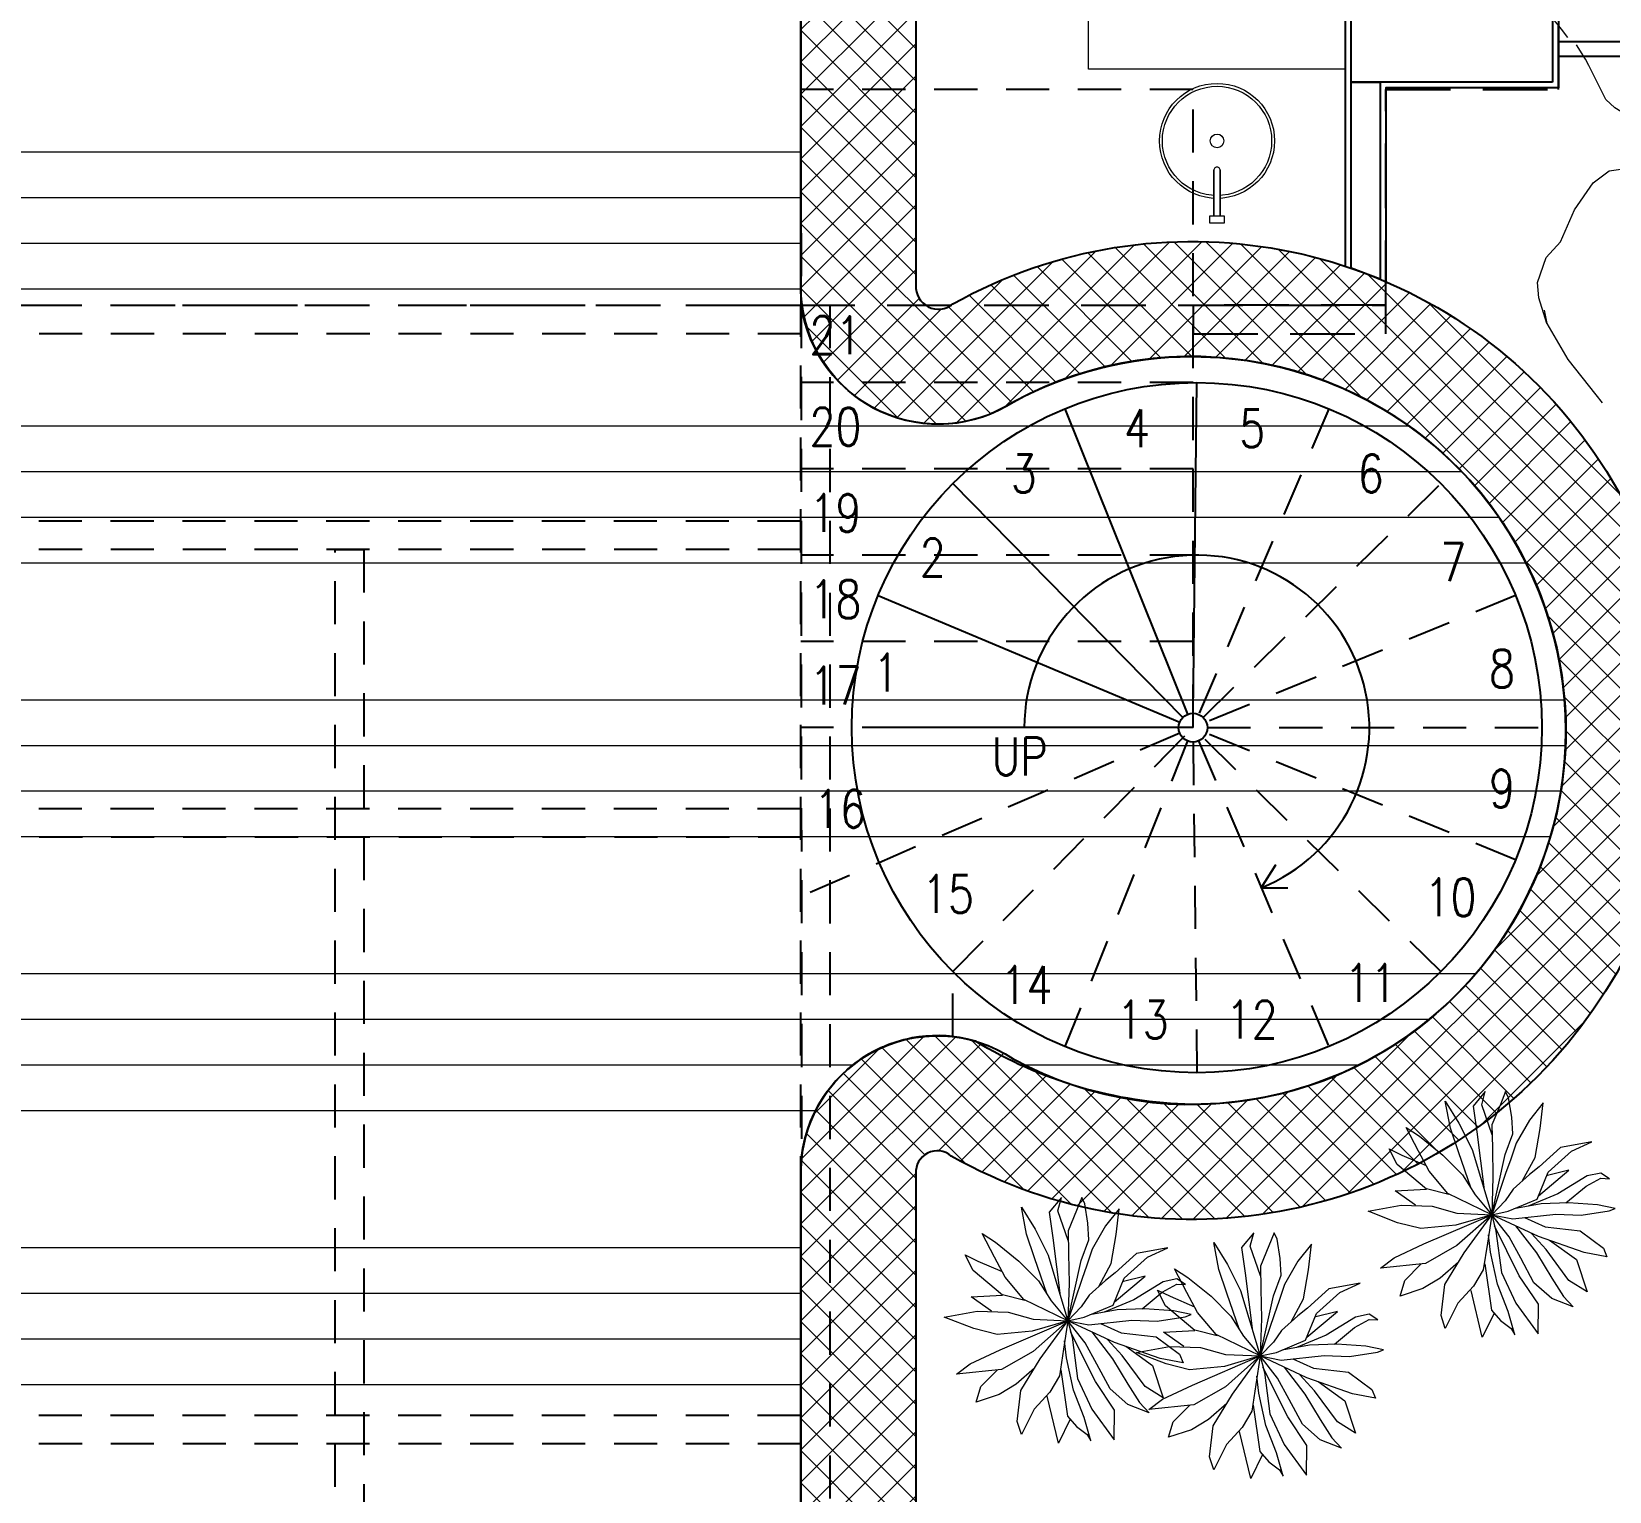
# Model space of a CAD drawing. Header units: metres. Extents: x 42 to 199, y -121 to 268.
# Drawn here: x 124.46 to 129.95, y -67.48 to -62.41 of the extents above; entities that cross this region are included whole.
import ezdxf

# ---------------------------------------------------------------- set-up
doc = ezdxf.new("R2010")
doc.units = ezdxf.units.M
doc.header["$LTSCALE"] = 0.3
doc.linetypes.add('HIDDEN', pattern=[0.375, 0.25, -0.125])
doc.layers.get('0').update_dxf_attribs({"color": 8})
for name, color, linetype in [('A-DWV', 8, 'Continuous'), ('A-ELEVATION 3', 8, 'Continuous'), ('A-ELEVATION 4', 8, 'Continuous'), ('A-Hidden-Above', 8, 'HIDDEN'), ('A-TEXT ARCHITECURAL', 8, 'Continuous'), ('A-Wall-Full', 8, 'Continuous'), ('A-Wall-Plst', 8, 'Continuous')]:
    doc.layers.add(name, color=color, linetype=linetype)
for name, color, linetype, lineweight in [('A-Furniture', 8, 'Continuous', 0), ('A-Hatch', 8, 'Continuous', 9), ('A-LANDSCAPE', 8, 'Continuous', 5), ('A-Plumbing Fixtures', 8, 'Continuous', 0), ('DA HOUSE ARCH LAYOUT', 8, 'Continuous', 9)]:
    doc.layers.add(name, color=color, linetype=linetype, lineweight=lineweight)
doc.styles.add('ROMANS', font='romans.shx', dxfattribs={"width": 0.8, "height": 0.5})

# ---------------------------------------------------------------- blocks, each defined once
blk = doc.blocks.new('zw$13A4')
at = {"layer": 'A-ELEVATION 4', "lineweight": 0, "transparency": 33554508}
for points in [[(-7.646357008824282, 3.532608985397161), (-7.514853311529635, 3.348694118257583), (-7.467614874807282, 3.245811840053832), (-7.457046360353729, 3.103314201891649), (-7.469404250564764, 3.012108667292452), (-7.493294496278224, 2.966862319376233), (-7.562832875620131, 2.863154625493408), (-7.625416336616183, 2.830734125038347), (-7.685616144568087, 2.809165782993688), (-7.801485684578324, 2.79141022110953), (-7.952422624648705, 2.813948174853039), (-8.066428587145083, 2.883302632785501), (-8.097279535342409, 2.912039819692481), (-8.156500123564172, 3.029875458191626), (-8.167803031377787, 3.052365700168366), (-8.198886605375662, 3.101888120599085)], [(-8.42297163570197, 3.404064874075942), (-8.350492709647995, 3.27881483494852), (-8.252718901559604, 3.156296322640074), (-8.230373230117777, 3.128295383788384)], [(-8.311813493768, 2.179010124352104), (-8.302100940272226, 2.133001971796318), (-8.330296250061394, 2.222523475046302), (-8.334957969763423, 2.275906713702469), (-8.30461874964277, 2.362394018264865), (-8.254965233034, 2.417518918340832), (-8.205676605681049, 2.528043590761328), (-8.14129757487342, 2.622864997924722), (-8.085855528213926, 2.663782218989184), (-7.937050606580954, 2.684941923896091), (-7.869514442169589, 2.666575885146017), (-7.786542869487278, 2.634834372649337), (-7.72148505086318, 2.568052781743759), (-7.702088978629888, 2.544819841983099), (-7.611446095463407, 2.414271026640833), (-7.552703765433364, 2.302757574554548), (-7.525486313394538, 2.261546083117551), (-7.481646356526028, 2.19512275894148)], [(-8.302100940272226, 2.133001971796318), (-8.22962201421825, 2.007751932668953), (-8.13184820612986, 1.88523342036045), (-8.109502534688033, 1.857232481508774)]]:
    blk.add_lwpolyline(points, dxfattribs=at)
blk = doc.blocks.new('SPIRAL STAIRCASE')
at = {"layer": 'A-ELEVATION 3', "ltscale": 0.25}
for p, q in [((126.9364181796875, -64.77760469165437), (126.9491233507694, -63.62760164050616)), ((126.4899032319314, -63.71894620149261), (126.9172061272246, -64.7812139696188)), ((126.9007899375912, -64.79196903260991), (126.1005952133456, -63.9790735030823)), ((125.8404679117559, -64.36838152166806), (126.8897539910898, -64.80827032931275)), ((126.8858658161192, -64.82760164050616), (125.7853232322302, -64.82760164050616))]:
    blk.add_line(p, q, dxfattribs=at)
for centre, radius in [((126.9491233507694, -64.82760164050616), 1.2), ((126.9358658161192, -64.82760164050616), 0.05)]:
    blk.add_circle(centre, radius, dxfattribs=at)
at = {"layer": 'A-Hidden-Above', "ltscale": 2}
for p, q in [((126.9358658161192, -63.62760164050617), (125.5723363017335, -63.62760164050617)), ((127.4083434696075, -63.71894620149261), (126.9554684907384, -64.78160451942477)), ((126.9358658161192, -63.92760164050617), (125.5723363017335, -63.92760164050617)), ((126.97149414249, -64.79252141302663), (127.7976514881933, -63.9790735030823)), ((126.9358658161192, -64.22760164050617), (125.5723363017335, -64.22760164050617)), ((128.057778789783, -64.36838152166806), (126.9821394668351, -64.80866096339514)), ((126.9358658161192, -64.52760164050616), (125.5723363017335, -64.52760164050616)), ((126.9358658161192, -64.82760164050616), (125.5723363017335, -64.82760164050616)), ((126.8897536810894, -64.84693221222543), (125.5723363017335, -65.41440591789772)), ((128.057778789783, -65.28682175934426), (126.9821394668351, -64.84654231761718)), ((126.9858658161193, -64.82760164050616), (128.1491233507695, -64.82760164050616)), ((126.1005952133456, -65.67612977793002), (126.9007899616229, -64.8632342720586)), ((126.9172061272246, -64.87398931139352), (126.4899032319314, -65.9362570795197)), ((126.9364181796875, -64.87759858935794), (126.9491233507694, -66.02760164050616)), ((126.9554684907384, -64.87359876158754), (127.4083434696075, -65.9362570795197)), ((127.7976514881933, -65.67612977793002), (126.97149414249, -64.86268186798569))]:
    blk.add_line(p, q, dxfattribs=at)
blk.add_lwpolyline([(126.9358658161192, -62.60801776343797), (125.5723363017335, -62.60801776343797), (125.5743465608502, -66.32658474748175, -0.419720829060344), (126.1005952133456, -65.90182209068468), (126.1005952133456, -65.67612977793002), (126.9358658161192, -64.82760164050616)], format="xyb", close=True, dxfattribs=at)
at = {"layer": 'A-TEXT ARCHITECURAL'}
blk.add_lwpolyline([(127.1730870712028, -65.38423460030072), (127.2229854891792, -65.30551556304657), (127.1730870712028, -65.38423460030072), (127.265089124106, -65.38423460030072)], dxfattribs=at)
blk.add_arc((126.9491233507694, -64.82760164050616), 0.5999999999999999, 291.9176056558229, 180, dxfattribs=at)
at = {"layer": 'A-TEXT ARCHITECURAL', "char_height": 0.1317717672756132, "width": 1.329075963134869, "attachment_point": 1, "style": 'ROMANS'}
for s, insert in [('\\pxqc;21', (125.0278350733761, -63.39717041006061)), ('\\pxqc;20', (125.0278350733761, -63.71525221426219)), ('\\pxqc;4', (126.0766528545673, -63.72070198005365)), ('\\pxqc;5', (126.4772689408956, -63.72070198005365)), ('\\pxqc;3', (125.6829838680018, -63.87816957467983)), ('\\pxqc;6', (126.8894635268288, -63.87816957467982)), ('\\pxqc;19', (125.0278350733761, -64.01525221426219)), ('\\pxqc;2', (125.3657329788285, -64.16994776472244)), ('\\pxqc;7', (127.1766103170295, -64.18615766416926)), ('\\pxqc;18', (125.0278350733761, -64.31525221426219)), ('\\pxqc;1', (125.2036339843604, -64.57056385105079)), ('\\pxqc;8', (127.3456564112606, -64.55666965152496)), ('\\pxqc;17', (125.0278350733761, -64.61525221426218)), ('\\pxqc;UP', (125.6684952254796, -64.86194334955911)), ('\\pxqc;9', (127.3456564112606, -64.97349563730013)), ('\\pxqc;16', (125.0436429491727, -65.04397298721388)), ('\\pxqc;15', (125.4189782884721, -65.34013150333354)), ('\\pxqc;10', (127.1667973917383, -65.35181221100862)), ('\\pxqc;14', (125.6922453401581, -65.65650822321466)), ('\\pxqc;11', (126.8884254262152, -65.64968126404247)), ('\\pxqc;13', (126.0961902451228, -65.77706935035032)), ('\\pxqc;12', (126.4755945201751, -65.77706935035032))]:
    blk.add_mtext(s, dxfattribs=dict(at, insert=insert))
blk = doc.blocks.new('zw$49AD')
at = {"layer": 'A-Plumbing Fixtures', "color": 4}
for radius in [0.2, 0.19, 0.0237188903706738]:
    blk.add_circle((0, 0), radius, dxfattribs=at)
at = {"color": 4}
blk.add_wipeout([(-0.025000000000005684, -0.2608489318880963), (-0.01219999999995948, -0.2608489318880963), (-0.01119999999995308, -0.2600489318880382), (-0.010699999999960949, -0.2590489318880318), (-0.010500000000012735, -0.2579989318878892), (-0.010499999999990628, -0.10111575188799549), (-0.01009999999982894, -0.0985785818880629), (-0.00824999999982709, -0.09519569188795407), (-0.005199999999914856, -0.09256455188811108), (-0.0013499999998339562, -0.09143692038809087), (0.0027000000001951713, -0.09162485888817457), (0.0063000000001694895, -0.09336329188799541), (0.009100000000107758, -0.09622935188801734), (0.010300000000062356, -0.09984716688802919), (0.010500000000010605, -0.10111575188799549), (0.01049999999996639, -0.2582489318880068), (0.0109500000000654, -0.259548931888035), (0.012199999999957335, -0.2608489318880963), (0.025000000000003554, -0.2608489318880963), (0.025000000000003554, -0.2858489318880899), (-0.025000000000005684, -0.2858489318880899)], dxfattribs=at).dxf.layer = 'A-Plumbing Fixtures'
at = {"layer": 'A-Plumbing Fixtures', "color": 4}
for p, q in [((-0.01009999999982369, -0.0985785818880629), (-0.01049999999997908, -0.1011157518879884)), ((-0.01049999999997908, -0.1011157518879884), (-0.01049999999997908, -0.115260931887974)), ((-0.01049999999997908, -0.115260931887974), (-0.01049999999997908, -0.1011157518879884)), ((-0.00909999999981892, -0.09622935188801307), (-0.01009999999982369, -0.0985785818880629)), ((-0.007399999999876172, -0.09416203188789041), (-0.00909999999981892, -0.09622935188801307)), ((-0.005199999999916827, -0.09256455188810264), (-0.007399999999876172, -0.09416203188789041)), ((-0.0026999999999191, -0.09162485888816718), (-0.005199999999916827, -0.09256455188810264)), ((-0.0026999999999191, -0.09162485888816718), (-0.005199999999916827, -0.09256455188810264)), ((2.557953848736361e-13, -0.09124898188801467), (-0.0026999999999191, -0.09162485888816718)), ((2.557953848736361e-13, -0.09124898188801467), (-0.0026999999999191, -0.09162485888816718)), ((0.002700000000203318, -0.09162485888816718), (2.557953848736361e-13, -0.09124898188801467)), ((0.002700000000203318, -0.09162485888816718), (2.557953848736361e-13, -0.09124898188801467)), ((0.005200000000201044, -0.09256455188810264), (0.002700000000203318, -0.09162485888816718)), ((0.005200000000201044, -0.09256455188810264), (0.002700000000203318, -0.09162485888816718)), ((0.007400000000160389, -0.09416203188789041), (0.005200000000201044, -0.09256455188810264)), ((0.009100000000103137, -0.09622935188801307), (0.007400000000160389, -0.09416203188789041)), ((0.01010000000010791, -0.0985785818880629), (0.009100000000103137, -0.09622935188801307)), ((0.0105000000000075, -0.1011157518879884), (0.01010000000010791, -0.0985785818880629)), ((0.0105000000000075, -0.115260931887974), (0.0105000000000075, -0.1011157518879884)), ((0.0105000000000075, -0.1011157518879884), (0.0105000000000075, -0.115260931887974)), ((-0.01049999999997908, -0.117170131887832), (-0.01049999999997908, -0.115260931887974)), ((-0.01049999999997908, -0.115260931887974), (-0.01049999999997908, -0.117170131887832)), ((-0.01049999999997908, -0.1195682318881666), (-0.01049999999997908, -0.117170131887832)), ((-0.01049999999997908, -0.117170131887832), (-0.01049999999997908, -0.1195682318881666)), ((-0.01049999999997908, -0.1195682318881666), (-0.01049999999997908, -0.1224144318882168)), ((-0.01049999999997908, -0.1224144318882168), (-0.01049999999997908, -0.1195682318881666)), ((-0.01049999999997908, -0.1224144318882168), (-0.01049999999997908, -0.1256598318881004)), ((-0.01049999999997908, -0.1256598318881004), (-0.01049999999997908, -0.1224144318882168)), ((-0.01049999999997908, -0.1256598318881004), (-0.01049999999997908, -0.1292489318880712)), ((-0.01049999999997908, -0.1292489318880712), (-0.01049999999997908, -0.1256598318881004)), ((-0.01049999999997908, -0.1292489318880712), (-0.01049999999997908, -0.1331203318881364)), ((-0.01049999999997908, -0.1331203318881364), (-0.01049999999997908, -0.1292489318880712)), ((-0.01049999999997908, -0.1372079318880992), (-0.01049999999997908, -0.1331203318881364)), ((-0.01049999999997908, -0.1331203318881364), (-0.01049999999997908, -0.1372079318880992)), ((-0.01049999999997908, -0.1414415318880344), (-0.01049999999997908, -0.1372079318880992)), ((-0.01049999999997908, -0.1372079318880992), (-0.01049999999997908, -0.1414415318880344)), ((-0.01049999999997908, -0.1414415318880344), (-0.01049999999997908, -0.1457489318880789)), ((-0.01049999999997908, -0.1457489318880789), (-0.01049999999997908, -0.1414415318880344)), ((-0.01049999999997908, -0.1457489318880789), (-0.01049999999997908, -0.257748931887761)), ((-0.0105000000000075, -0.257748931887761), (-0.0105000000000075, -0.1457489318880789)), ((0.0105000000000075, -0.117170131887832), (0.0105000000000075, -0.115260931887974)), ((0.0105000000000075, -0.115260931887974), (0.0105000000000075, -0.117170131887832)), ((0.0105000000000075, -0.1195682318881666), (0.0105000000000075, -0.117170131887832)), ((0.0105000000000075, -0.117170131887832), (0.0105000000000075, -0.1195682318881666)), ((0.0105000000000075, -0.1195682318881666), (0.0105000000000075, -0.1224144318882168)), ((0.0105000000000075, -0.1224144318882168), (0.0105000000000075, -0.1195682318881666)), ((0.0105000000000075, -0.1224144318882168), (0.0105000000000075, -0.1256598318881004)), ((0.0105000000000075, -0.1256598318881004), (0.0105000000000075, -0.1224144318882168)), ((0.0105000000000075, -0.1292489318880712), (0.0105000000000075, -0.1256598318881004)), ((0.0105000000000075, -0.1256598318881004), (0.0105000000000075, -0.1292489318880712)), ((0.0105000000000075, -0.1331203318881364), (0.0105000000000075, -0.1292489318880712)), ((0.0105000000000075, -0.1292489318880712), (0.0105000000000075, -0.1331203318881364)), ((0.0105000000000075, -0.1331203318881364), (0.0105000000000075, -0.1372079318880992)), ((0.0105000000000075, -0.1372079318880992), (0.0105000000000075, -0.1331203318881364)), ((0.0105000000000075, -0.1372079318880992), (0.0105000000000075, -0.1414415318880344)), ((0.0105000000000075, -0.1414415318880344), (0.0105000000000075, -0.1372079318880992)), ((0.0105000000000075, -0.1414415318880344), (0.0105000000000075, -0.1457489318880789)), ((0.0105000000000075, -0.1457489318880789), (0.0105000000000075, -0.1414415318880344)), ((0.0105000000000075, -0.1457489318880789), (0.0105000000000075, -0.257748931887761)), ((0.01049999999997908, -0.257748931887761), (0.01049999999997908, -0.1457489318880789)), ((-0.01119999999994548, -0.2600489318880363), (-0.01219999999995025, -0.2608489318880913)), ((-0.0106999999999573, -0.2590489318880316), (-0.01119999999994548, -0.2600489318880363)), ((-0.0105000000000075, -0.258248931888005), (-0.0106999999999573, -0.2590489318880316)), ((-0.0105000000000075, -0.257748931887761), (-0.0105000000000075, -0.258248931888005)), ((-0.0105000000000075, -0.258248931888005), (-0.0105000000000075, -0.257748931887761)), ((0.01049999999997908, -0.258248931888005), (0.01049999999997908, -0.257748931887761)), ((0.01049999999997908, -0.257748931887761), (0.01049999999997908, -0.258248931888005)), ((0.01070000000018467, -0.2590489318880316), (0.01049999999997908, -0.258248931888005)), ((0.01119999999994548, -0.2600489318880363), (0.01070000000018467, -0.2590489318880316)), ((0.01219999999995025, -0.2608489318880913), (0.01119999999994548, -0.2600489318880363))]:
    blk.add_line(p, q, dxfattribs=at)
blk.add_lwpolyline([(-0.02500000000000568, -0.2608489318880913), (0.02500000000000568, -0.2608489318880913), (0.02500000000000568, -0.2858489318880899), (-0.02500000000000568, -0.2858489318880899)], close=True, dxfattribs=at)
blk = doc.blocks.new('A$C51112CEF')
at = {"color": 8, "transparency": 33554572}
for p, q in [((0.531097383478695, 1.576527676046339), (0.5592050298371163, 1.425948458225207)), ((0.5873126763949443, 1.553096080695127), (0.531097383478695, 1.576527676046339)), ((0.806003877019748, 1.40582226031448), (0.8341115233781693, 1.589969625734398)), ((0.8341115233781693, 1.589969625734398), (0.8497421171844053, 1.630148568214153)), ((0.8497421171844053, 1.630148568214153), (0.874764778022822, 1.512990591457424)), ((1.049717738482727, 1.536422186808863), (1.046564197627035, 1.593275023174883)), ((1.046564197627035, 1.593275023174883), (1.084063911416237, 1.536422186808863)), ((0.7028968030829077, 1.399138012141393), (0.5873126763949443, 1.553096080695127)), ((0.874764778022822, 1.512990591457424), (0.8872418307741867, 1.322158977864646)), ((0.9965874310867093, 1.439316954621177), (1.049717738482727, 1.536422186808863)), ((1.084063911416237, 1.536422186808863), (1.065348332090011, 1.446001202844045)), ((1.227755684662029, 1.34221172248327), (1.290278059090255, 1.476117046418381)), ((1.290278059090255, 1.476117046418381), (1.252778345500474, 1.268611538939112)), ((0.5123132490159463, 1.3757064167404), (0.2999291299033757, 1.446001202844045)), ((0.2999291299033757, 1.446001202844045), (0.3748600021458373, 1.325537828597021)), ((0.6395433043078214, 1.197999670062117), (0.5123132490159463, 1.3757064167404)), ((0.5592050298371163, 1.425948458225207), (0.6653970892939469, 1.124643116048787)), ((0.7279194639213529, 1.16820090931094), (0.7028968030829077, 1.399138012141393)), ((0.8122424033954161, 1.238495695364804), (0.806003877019748, 1.40582226031448)), ((0.886671969762105, 1.305646595695507), (0.9965874310867093, 1.439316954621177)), ((1.065348332090011, 1.446001202844045), (0.9466106645461281, 1.251864191760774)), ((0.1999070416859325, 1.352274821388946), (0.2561908897384768, 1.21168524928099)), ((0.2686679426890208, 1.288664283557736), (0.1999070416859325, 1.352274821388946)), ((0.3904905957528939, 1.21168524928099), (0.2686679426890208, 1.288664283557736)), ((0.3748600021458373, 1.325537828597021), (0.5779206091635842, 1.174885157484027)), ((0.9466106645461281, 1.251864191760774), (0.8641358080908361, 1.055586806047245)), ((0.8872418307741867, 1.322158977864646), (0.8810033043985044, 1.141390463177345)), ((0.9341336117947634, 1.124643116048787), (1.102779490543284, 1.325537828597007)), ((1.102779490543284, 1.325537828597007), (1.065348332090011, 1.174885157484027)), ((1.090302437791919, 1.188253653879997), (1.227755684662029, 1.34221172248327)), ((1.252778345500474, 1.268611538939112), (1.12464861072543, 1.128021966781361)), ((0.2561908897384768, 1.21168524928099), (0.3592294085387806, 1.094527272474679)), ((0.5560514889816517, 1.111274619603009), (0.3904905957528939, 1.21168524928099)), ((0.5779206091635842, 1.174885157484027), (0.6841812237566955, 1.077779925346121)), ((0.789482907951637, 1.030869857563516), (0.7279194639213529, 1.16820090931094)), ((0.781049771317484, 0.953937700316942), (0.8122424033954161, 1.238495695364804)), ((0.9122644916128593, 1.114653470385392), (1.090302437791919, 1.188253653879997)), ((1.377754539419797, 1.134706215004243), (1.546468973504247, 1.154758959622868)), ((1.546468973504247, 1.154758959622868), (1.433969832336047, 1.064411428900371)), ((0.02186909550685812, 1.121337718558493), (0.2186911761486812, 1.124643116048787)), ((0.2249297025243635, 0.974063898227655), (0.02186909550685812, 1.121337718558493)), ((0.2186911761486812, 1.124643116048787), (0.4061211893599506, 0.9974954935788674)), ((0.3592294085387806, 1.094527272474679), (0.5217053162473348, 1.007485139242249)), ((0.7354598256110734, 0.9734342528685005), (0.5560514889816517, 1.111274619603009)), ((0.6653970892939469, 1.124643116048787), (0.8088360336387126, 0.8150742801961997)), ((0.8310265378581647, 0.923821856792415), (0.9122644916128593, 1.114653470385392)), ((0.8810033043985044, 1.141390463177345), (0.8469547600181926, 0.9612379681228589)), ((1.074671844184863, 1.064411428900371), (0.9778718519594207, 0.9573165510493027)), ((1.034225400528598, 1.019663419753556), (1.187170985352836, 1.101211520697333)), ((1.12464861072543, 1.128021966781361), (1.074671844184863, 1.064411428900371)), ((1.187170985352836, 1.101211520697333), (1.377754539419797, 1.134706215004243)), ((1.433969832336047, 1.064411428900371), (1.280885991859108, 0.9773692956681401)), ((0.0156305691309484, 0.9673061967624506), (0.1687144096081141, 0.923821856792415)), ((0.05621526844015534, 0.9438746013614718), (0.0156305691309484, 0.9673061967624506)), ((0.1093455758361728, 0.873579815307366), (0.05621526844015534, 0.9438746013614718)), ((0.4279903095420963, 0.8803375167725562), (0.2249297025243635, 0.974063898227655)), ((0.4061211893599506, 0.9974954935788674), (0.7354612220906205, 0.8341809368267832)), ((0.5217053162473348, 1.007485139242249), (0.6623121037739423, 0.9305061049654881)), ((0.8088360336387126, 0.8150742801961997), (0.781049771317484, 0.953937700316942)), ((0.9778718519594207, 0.9573165510493027), (0.8997188837249581, 0.9037691121735634)), ((1.174693932402292, 0.9405692039209725), (1.080910370560446, 0.9070745096142758)), ((1.280885991859108, 0.9773692956681401), (1.174693932402292, 0.9405692039209725)), ((1.205886564480124, 0.9037691121735634), (1.343339811349992, 0.953937700316942)), ((1.343339811349992, 0.953937700316942), (1.4526854116625, 0.9472534521438405)), ((1.4526854116625, 0.9472534521438405), (1.58081514643753, 0.9272007075249888)), ((0.1780379215040142, 0.8133481282087587), (0.1093455758361728, 0.873579815307366)), ((0.1687144096081141, 0.923821856792415), (0.3499058964439286, 0.8535270706887417)), ((0.3499058964439286, 0.8535270706887417), (0.5623585706928083, 0.8066638799861039)), ((0.6998118175629315, 0.8434639717332857), (0.4279903095420963, 0.8803375167725562)), ((0.6623121037739423, 0.9305061049654881), (0.8088360336387126, 0.8150742801961997)), ((0.8088360336387126, 0.8150742801961997), (0.6998118175629315, 0.8434639717332857)), ((0.8088360336387126, 0.8150742801961997), (0.8310265378581647, 0.923821856792415)), ((1.080910370560446, 0.9070745096142758), (0.8088360336387126, 0.8150742801961997)), ((0.8997188837249581, 0.9037691121735634), (0.8088360336387126, 0.8150742801961997)), ((0.8088360336387126, 0.8150742801961997), (1.205886564480124, 0.9037691121735634)), ((1.537076906272887, 0.873579815307366), (1.402708645121933, 0.8167269789413325)), ((1.621399845746723, 0.9070745096142758), (1.537076906272887, 0.873579815307366)), ((1.58081514643753, 0.9272007075249888), (1.621399845746723, 0.9070745096142758)), ((0.1573724943739165, 0.8314682481944686), (-2.447610825129232e-08, 0.7531164410605555)), ((-2.447610825129232e-08, 0.7531164410605555), (0.3092526419982136, 0.6794428042240952)), ((0.4842056024583457, 0.7698637881888999), (0.1780379215040142, 0.8133481282087587)), ((0.4436209031491529, 0.7598006892834377), (0.3373602883568765, 0.6961901514024476)), ((0.6216588493282273, 0.7866111353672522), (0.4436209031491529, 0.7598006892834377)), ((0.5560514889816517, 0.632579613521429), (0.8088360336387126, 0.8150742801961997)), ((0.5623585706928083, 0.8066638799861039), (0.6755816368411018, 0.793908899995003)), ((0.8088360336387126, 0.8150742801961997), (0.606096810857693, 0.5857164228187912)), ((0.6154203227533657, 0.3681478163842797), (0.8088360336387126, 0.8150742801961997)), ((0.8088360336387126, 0.8150742801961997), (0.6216588493282273, 0.7866111353672522)), ((0.8088360336387126, 0.8150742801961997), (0.74039651687211, 0.579032174595909)), ((1.055956264858636, 0.823411227114434), (0.8088360336387126, 0.8150742801961997)), ((0.8088360336387126, 0.8150742801961997), (0.9496956502652978, 0.5254847356706023)), ((0.8184809297710984, 0.5857164228187912), (0.8088360336387126, 0.8150742801961997)), ((1.240301292549916, 0.6862005057390519), (0.8088360336387126, 0.8150742801961997)), ((0.9403721381704457, 0.7062532503579035), (0.8088360336387126, 0.8150742801961997)), ((1.355885419437058, 0.7163163493131464), (0.9729048103183544, 0.7660687993094228)), ((1.249624804644768, 0.8200323763818318), (1.055956264858636, 0.823411227114434)), ((1.402708645121933, 0.8167269789413325), (1.249624804644768, 0.8200323763818318)), ((1.337204780374563, 0.8181413431467348), (1.533923365417195, 0.7497375903279675)), ((1.621399845746723, 0.773169185679194), (1.524599853521281, 0.6928847539121534)), ((1.533923365417195, 0.7497375903279675), (1.621399845746723, 0.773169185679194)), ((0.3373602883568765, 0.6961901514024476), (0.2249297025243635, 0.5924741242839531)), ((0.3467523555882366, 0.5054319911015313), (0.5560514889816517, 0.632579613521429)), ((1.071586858465579, 0.6225899678580618), (0.9403721381704457, 0.7062532503579035)), ((0.9822606710356325, 0.6795448737862984), (1.224670698942859, 0.5957795217742472)), ((1.412100712353308, 0.5991583725068352), (1.240301292549916, 0.6862005057390519)), ((1.524599853521281, 0.6928847539121534), (1.355885419437058, 0.7163163493131464)), ((0.2249297025243635, 0.5924741242839531), (0.05621526844014113, 0.5087373885420448)), ((0.4949403215127717, 0.5954550468023712), (0.3904905957528939, 0.4753161475272236)), ((0.606096810857693, 0.5857164228187912), (0.4873591433138103, 0.3782109153397641)), ((0.74039651687211, 0.579032174595909), (0.7185273966899643, 0.3480950717654281)), ((0.8653727107914477, 0.4216952553098139), (0.8184809297710984, 0.5857164228187912)), ((0.9809568374796385, 0.3848951635624189), (0.9434571236904361, 0.5321689838932571)), ((0.9496956502652978, 0.5254847356706023), (1.096540964167602, 0.4016425106909765)), ((1.202801578959892, 0.491990041413473), (1.071586858465579, 0.6225899678580618)), ((1.224670698942859, 0.5957795217742472), (1.380839524940015, 0.542232082848713)), ((1.380839524940015, 0.542232082848713), (1.558946026255612, 0.5087373885420448)), ((1.558946026255612, 0.5087373885420448), (1.412100712353308, 0.5991583725068352)), ((0.05621526844014113, 0.5087373885420448), (0.1436917487696832, 0.4820003957002967)), ((0.1436917487696832, 0.4820003957002967), (0.3467523555882366, 0.5054319911015313)), ((0.3904905957528939, 0.4753161475272236), (0.3217982500852798, 0.3614635682112066)), ((0.8716112371671301, 0.2175685985631475), (0.8653727107914477, 0.4216952553098139)), ((1.327777772879458, 0.3380319728597527), (1.202801578959892, 0.491990041413473)), ((0.3217982500852798, 0.3614635682112066), (0.2717529282092386, 0.2108108970979856)), ((0.3748600021458373, 0.2410001939641688), (0.4811206169381279, 0.3480950717654281)), ((0.4873591433138103, 0.3782109153397641), (0.4560979559005176, 0.080284423895705)), ((0.5248588569038333, 0.1707054078605097), (0.6154203227533657, 0.3681478163842797)), ((0.7185273966899643, 0.3480950717654281), (0.7560271104791667, 0.194137003211722)), ((0.9653262438725818, 0.1773896560833919), (0.9778718519594207, 0.3848951635624189)), ((0.9778718519594207, 0.3848951635624189), (1.140279204332487, 0.1907581524793613)), ((1.096540964167602, 0.4016425106909765), (1.227755684661915, 0.3313477246370979)), ((1.202801578959892, 0.2208739960534416), (1.134040677956804, 0.3815897660721248)), ((1.227755684661915, 0.3313477246370979), (1.383993065795707, 0.2509898396275361)), ((1.383993065795707, 0.2509898396275361), (1.327777772879458, 0.3380319728597527)), ((0.2717529282092386, 0.2108108970979856), (0.3748600021458373, 0.2410001939641688)), ((0.8310265378581647, -7.821768122084904e-09), (0.8716112371671301, 0.2175685985631475)), ((0.8716112371671301, 0.3112949800182605), (0.9653262438725818, 0.1773896560833919)), ((1.243386278269085, 0.1372107135538272), (1.202801578959892, 0.2208739960534416)), ((0.4560979559005176, 0.080284423895705), (0.5248588569038333, 0.1707054078605097)), ((0.7560271104791667, 0.194137003211722), (0.8310265378581647, -7.821768122084904e-09)), ((1.140279204332487, 0.1907581524793613), (1.243386278269085, 0.1372107135538272))]:
    blk.add_line(p, q, dxfattribs=at)
blk = doc.blocks.new('SCREEN')
at = {"layer": 'A-Hidden-Above', "color": 8, "ltscale": 3}
blk.add_lwpolyline([(208.0660177825221, -168.9831112004695), (208.0660177825221, -172.983111200461), (217.9362436759412, -172.9833670666014), (217.9362436759412, -163.1828553414217), (229.1208616185122, -163.1836222309664), (229.1208616329733, -162.4331112004612), (229.7212897127737, -162.4331112004612), (229.7203624070499, -153.0490502988907), (209.7550146734799, -153.0490504565677)], dxfattribs=at)
at = {"layer": 'A-Hidden-Above', "color": 8, "ltscale": 2}
for points in [[(217.9360585498506, -163.1831112004612), (227.0872803367569, -163.1833272309792), (227.0872803367569, -163.2833272309792), (217.9360585498506, -163.2831112004611)], [(227.1868321876768, -163.1833981608165), (227.1868235413856, -168.7931111981312), (227.0868235413857, -168.7931111981312), (227.0868321876769, -163.1833981608165)], [(217.9361280029128, -163.9331112004612), (227.0868235413878, -163.9331112004653), (227.0868235413878, -164.0331112004653), (217.9361280029128, -164.0331112004611)], [(225.5667256867076, -164.0331112004646), (225.5667256867054, -168.7931112004647), (225.4667256867054, -168.7931112004647), (225.4667256867076, -164.0331112004646)], [(217.9361974559732, -164.9331112004612), (227.0882263873705, -164.9333267946365), (227.0882263873705, -165.0333267946365), (217.9361974559732, -165.0331112004611)], [(217.9361280029128, -167.0431112004612), (227.0868235547208, -167.0431111976981), (227.0868235547208, -167.143111197698), (217.9361280029128, -167.1431112004612)]]:
    blk.add_lwpolyline(points, close=True, dxfattribs=at)
at = {"layer": 'A-Hidden-Above', "color": 8, "ltscale": 3}
blk.add_lwpolyline([(229.1208616185122, -163.1836222227836), (228.4503772539681, -163.1836222227836), (228.4503772539681, -163.2836222227836), (229.1208616185122, -163.2836222227836)], close=True, dxfattribs=at)
blk = doc.blocks.new('DA HOUSE ARCH LAYOUT')
at = {"layer": 'A-Hatch', "transparency": 33554534}
h = blk.add_hatch(dxfattribs=at)
h.set_pattern_fill('ANSI34', color=8, scale=0.05, angle=134.9999999999999)
h.set_pattern_definition([(179.9999999999999, (143.6659487248346, 80.52529242250007), (-7.56616991282044e-16, -0.9525000000000001), []), (179.9999999999999, (143.5071986562641, 80.68404249107051), (-7.56616991282044e-16, -0.9525000000000001), []), (179.9999999999999, (143.3484485876937, 80.84279255964098), (-7.56616991282044e-16, -0.9525000000000001), []), (179.9999999999999, (143.1896981655699, 81.00154298176489), (-7.56616991282044e-16, -0.9525000000000001), [])])
h.paths.add_polyline_path([(-4.770000000003847, -11.69990656297848), (19.34995951164061, -11.69995324219776), (19.34995951164055, -23.43004668292456), (32.02825819785352, -23.43000000370529), (32.24458548643355, -21.8300000042389), (30.3907916684135, -21.83000000400104), (30.39079166885108, -21.93000000370529), (29.99079166885105, -21.93000000370529), (29.99062612794125, -14.13604165326973), (29.99062608112098, -15.13501593470592, -0.2555712102583468), (30.21089512549827, -14.7322283720523), (30.22076524310307, -12.52990741433928), (29.99076524310306, -12.52990741433928), (29.99076528992339, -5.760211336811167, -0.5099980252209324), (30.59750665066758, -5.289937563380647, 0.1318520333812854), (31.35049952685654, -5.509620250501214, 0.4142135623731013), (32.65079210646047, -4.209327670897309, 0.4142135623730855), (31.35049952685654, -2.909035091293418, 0.1246971877189946), (30.73141554190852, -3.065869839513141, -0.5467869741537379), (29.9907652899235, -2.729906641559836), (29.9907652899235, 0.6871244136891193), (32.02480459871481, 0.6871244104051826), (32.02480460077811, 1.965092520487822), (19.70037576576379, 1.965093358430579, -0.7646944427284039), (19.24016151059868, 2.110141177917221), (16.7402976878513, 2.1102111187868), (16.74000000000052, -8.529906641560643), (-0.2549999999982333, -8.529906641560459), (-0.2550000000020418, -11.69981320454001)])
at = {"layer": 'A-DWV', "color": 8, "linetype": 'Continuous'}
blk.add_lwpolyline([(32.62522007792521, -1.864999999999092), (33.37502446519525, -1.864999999999092), (33.37502446519525, -1.814999999999095), (32.62522007792521, -1.814999999999095)], close=True, dxfattribs=at)
at = {"layer": 'A-Furniture', "color": 8}
blk.add_lwpolyline([(30.39060157013148, -2.665411184668599, 0.6377715485416661), (30.51911478236758, -2.726250687504809, -0.1284250426467741), (31.35049952685654, -2.509128449731897, -0.0800851560763722), (31.88480334755502, -2.59526047863362), (31.88480334755502, -1.909128449742099), (30.99076541750964, -1.909127369323286), (30.99076542020327, 0.4849994863462044), (30.39076542020325, 0.4850001727754929)], format="xyb", close=True, dxfattribs=at)
at = {"layer": 'A-Wall-Plst', "color": 8}
blk.add_lwpolyline([(32.02480334763061, -1.974999999999099), (32.02480334763061, -1.979999999999094)], dxfattribs=at)
at = {"layer": 'A-ELEVATION 4', "color": 8, "lineweight": 0}
blk.add_blockref('zw$13A4', (40.88719268603688, -4.927331132120429), dxfattribs=at)
at = {"layer": 'A-LANDSCAPE', "color": 8, "lineweight": 35, "transparency": 33554457, "xscale": -0.5266456082893615, "yscale": 0.5266456082893615, "zscale": 0.5266456082893615, "rotation": 270}
for p in [(30.48943969420247, -6.687765261506968), (31.15829589600878, -6.810616400614251)]:
    blk.add_blockref('A$C51112CEF', p, dxfattribs=at)
at = {"layer": 'A-Hidden-Above', "color": 8, "ltscale": 0.25}
blk.add_blockref('SPIRAL STAIRCASE', (-95.58154683303269, 60.62801776343949), dxfattribs=at)
at = {"layer": 'A-Wall-Full', "color": 8, "ltscale": 0.25}
for points in [[(32.60478945898396, -1.954999999999096), (31.904803347555, -1.954999999999096), (31.904803347555, -1.724999999999099), (32.60478945898396, -1.724999999999099)], [(31.904803347555, -1.954999999999096), (32.00480334763057, -1.954999999999096), (32.00480334763057, -2.640064037961103), (31.904803347555, -2.602018736623982)]]:
    blk.add_lwpolyline(points, close=True, dxfattribs=at)
at = {"layer": 'A-Wall-Plst', "color": 8}
blk.add_lwpolyline([(31.88480334755502, -2.595260478633627), (31.88480334755502, -1.704999999999096), (32.62478945898397, -1.704999999999096), (32.62478945898397, -1.974999999999099), (32.02480334763061, -1.974999999999099), (32.02480334763061, -2.648552933196463)], dxfattribs=at)
at = {"layer": 'A-LANDSCAPE', "color": 8, "lineweight": 35, "transparency": 33554457, "xscale": -0.5266456082893615, "yscale": 0.5266456082893615, "zscale": 0.5266456082893615, "rotation": 270}
blk.add_blockref('A$C51112CEF', (31.96365336348981, -6.319211844185133), dxfattribs=at)
at = {"layer": 'A-Plumbing Fixtures', "color": 8}
blk.add_blockref('zw$49AD', (31.4377843825323, -2.159127909532693), dxfattribs=at)
at = {"layer": 'A-Hatch'}
h = blk.add_hatch(dxfattribs=at)
h.set_pattern_fill('ANSI37', color=8, scale=0.025, angle=179.9999999999999)
h.set_pattern_definition([(224.9999999999999, (-97.14617690863253, 60.62801776344169), (0.05612660075668215, -0.05612660075668228), []), (314.9999999999999, (-97.14617690863253, 60.62801776344169), (0.05612660075668233, 0.0561266007566821), [])])
edge = h.paths.add_edge_path()
edge.add_line((30.39076528992348, -1.724999999999099), (30.39076528992348, -2.660853270233012))
edge.add_ellipse((30.46900622037016, -2.665945573583002), major_axis=(0.07840647135645704, 0), ratio=1, start_angle=176.2761619499827, end_angle=309.72377819814)
edge.add_ellipse((31.35049952685657, -4.2094210293358), major_axis=(-1.700292579603897, 0), ratio=1, start_angle=420.51849141431927, end_angle=659.2726224171058, ccw=False)
edge.add_ellipse((30.46470354850779, -5.745231971901276), major_axis=(0.07417787795210659, 0), ratio=1, start_angle=48.64653754604551, end_angle=184.6065773259285)
edge.add_line((30.39076528992337, -5.751189445777115), (30.39076524310309, -11.78990802453158))
edge.add_line((30.39076524310309, -11.78990802453158), (30.39076524310309, -12.52990742176213))
edge.add_line((30.39076524310309, -12.52990742176213), (29.99076524310306, -12.52990742176213))
edge.add_line((29.99076524310306, -12.52990742176213), (29.99076524310306, -11.78990802453158))
edge.add_line((29.99076524310306, -11.78990800572848), (29.99076528992339, -5.760304695249516))
edge.add_ellipse((30.46470354850779, -5.745231971901248), major_axis=(-0.4741778779520868, 0), ratio=1, start_angle=236.09559647409742, end_angle=361.8215715521452, ccw=False)
edge.add_ellipse((31.35049952685657, -4.209421029335786), major_axis=(1.300292579603893, 0), ratio=1, start_angle=241.4574054594742, end_angle=478.4317310721571)
edge.add_ellipse((30.46900622037018, -2.665945573583009), major_axis=(-0.478406471356438, 0), ratio=1, start_angle=358.4926840314213, end_angle=483.2646504235824, ccw=False)
edge.add_line((29.9907652899235, -2.653361286506311), (29.9907652899235, -1.724999999999099))
edge.add_line((29.9907652899235, -1.724999999999099), (30.39076528992348, -1.724999999999099))
edge = h.paths.add_edge_path()
edge.add_ellipse((31.35052585896383, -13.59154048637551), major_axis=(-1.700292579603895, 0), ratio=1, start_angle=419.8104370056284, end_angle=628.6439027135496, ccw=False)
edge.add_ellipse((30.46903255247769, -15.13501594212877), major_axis=(0.0784064713567021, 0), ratio=1, start_angle=70.26159278658402, end_angle=183.7238380498756)
edge.add_line((30.39079162203075, -15.14010824547859), (30.39079166885108, -21.93000000370529))
edge.add_line((30.39079166885108, -21.93000000370529), (29.99079166885105, -21.93000000370529))
edge.add_line((29.99079166885105, -21.93000000370529), (29.99079162203071, -15.14760022920498))
edge.add_ellipse((30.46903255247764, -15.13501594212876), major_axis=(-0.4784064713566925, 0), ratio=1, start_angle=243.80246501208302, end_angle=361.5073159685209, ccw=False)
edge.add_ellipse((31.34909396839186, -13.58859997959682), major_axis=(1.302077038888865, 0), ratio=1, start_angle=239.0902377600141, end_angle=448.1660102587481)
edge.add_line((31.39076524310309, -12.28718992889584), (31.39076524310309, -11.89172412917095))
h.paths.add_polyline_path([(29.9907652899235, 0.7849998312028035), (30.3907732215509, 0.7849998279237411), (30.3907732215509, 0.4849998279237369), (29.9907652899235, 0.4849998312027992)])
at = {"layer": 'A-ELEVATION 3', "color": 8}
blk.add_lwpolyline([(29.99076466433689, 0.7849998312052406), (29.9907652899235, -2.729999999998313, 0.546786974153738), (30.73141554190852, -3.065963197951618, -0.1246971877189889), (31.35049952685654, -2.909128449731895, -0.4142135623730918), (32.65079210646047, -4.209421029335786, -0.4142135623731015), (31.35049952685654, -5.509713608939677, -0.1318520333812736), (30.59750665066758, -5.290030921819124, 0.5099980252209538), (29.99076528992339, -5.760304695249644), (29.99076524310306, -12.52990742176213), (30.22076524310307, -12.52990742176213), (30.22093078401286, -14.73865512906086, 0.2897575956743871), (29.99079162203071, -15.14760022920498), (29.99079166885105, -21.93000000370529), (30.39079166885108, -21.93000000370529), (30.39079166862354, -21.83000000400104), (32.24458548643355, -21.8300000042389), (32.02825819785369, -23.43000000370529), (19.34995951164058, -23.43000000370529), (19.34995951164058, -11.699999921417), (20.80495951163778, -11.69990656297428), (20.80495951163778, 1.964944161573754), (20.80495951163778, -11.69990656297428), (-0.2550000000020418, -11.69999992141696)], format="xyb", dxfattribs=at)
at = {"layer": 'A-Wall-Full', "color": 8, "transparency": 33554687}
blk.add_lwpolyline([(30.39076528992348, -1.724999999999099), (30.39076528992348, -2.660853270233012, 0.6584249432505648), (30.51911478236758, -2.726250687504809, -1.710508910320407), (30.51371304916108, -5.689550499011347, 0.6742548604846995), (30.39076528992337, -5.751189445777115), (30.39076524310309, -11.78990802453158), (30.39076524310309, -12.52990742176213), (29.99076524310306, -12.52990742176213), (29.99076524310306, -11.78990802453158), (29.99076524310306, -11.78990800572848), (29.99076528992339, -5.760304695249516, -0.6111573325189558), (30.72920418843307, -5.351678835186192, 1.680420435047804), (30.73141554190852, -3.065963197951618, -0.6054543555841989), (29.9907652899235, -2.653361286506311), (29.9907652899235, -1.724999999999099)], format="xyb", close=True, dxfattribs=at)
at = {"layer": 'A-Hidden-Above', "color": 8, "ltscale": 0.25}
blk.add_blockref('SCREEN', (-197.0960582708815, 160.4531112004621), dxfattribs=at)

msp = doc.modelspace()

# ---------------------------------------------------------------- block references
at = {"layer": 'DA HOUSE ARCH LAYOUT'}
msp.add_blockref('DA HOUSE ARCH LAYOUT', (97.14617690863253, -60.62801776344169), dxfattribs=at)

doc.saveas('drawing.dxf')
